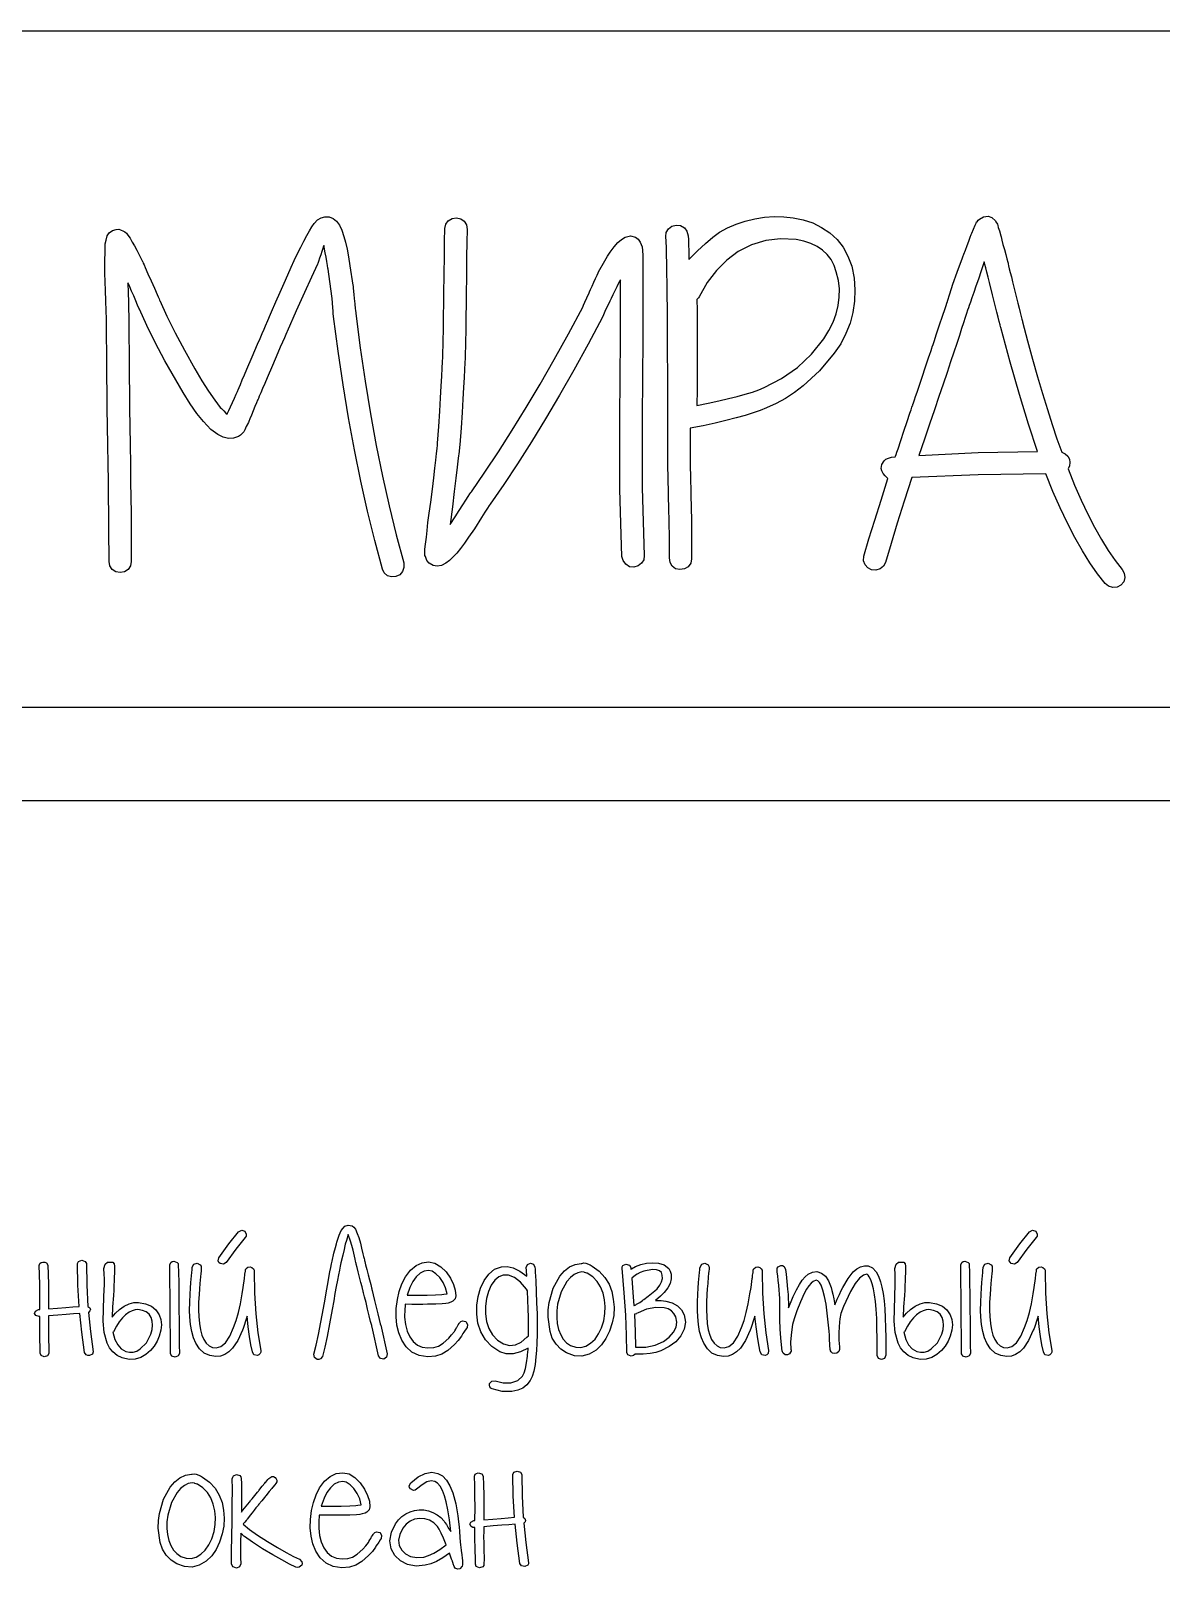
# Model space of a CAD drawing. Header units: millimetres. Extents: x 299 to 601, y 84 to 516.
# Drawn here: x 452.46 to 478.31, y 480.4 to 515.58 of the extents above; entities that cross this region are included whole.
import ezdxf

# ---------------------------------------------------------------- set-up
doc = ezdxf.new("R2010")
doc.units = ezdxf.units.MM
doc.layers.get('0').update_dxf_attribs({"linetype": 'CONTINUOUS', "true_color": 0xffffff})

msp = doc.modelspace()

# ---------------------------------------------------------------- linework, layer by layer
at = {"linetype": 'CONTINUOUS', "true_color": 0xffffff}
for points in [[(404.32, 515.577), (494.065, 515.577)], [(454.247, 503.445), (454.247, 503.68), (454.245, 503.942), (454.242, 504.235), (454.24, 504.552), (454.237, 504.9), (454.232, 505.272), (454.225, 505.675), (454.22, 506.105), (454.215, 506.535), (454.207, 506.937), (454.202, 507.312), (454.2, 507.66), (454.197, 507.977), (454.195, 508.27), (454.192, 508.532), (454.192, 508.767), (454.19, 508.85), (454.187, 508.987), (454.182, 509.175), (454.175, 509.402), (454.17, 509.637), (454.16, 509.84), (454.155, 510.032), (454.155, 510.205), (454.155, 510.355), (454.16, 510.482), (454.16, 510.492), (454.16, 510.517), (454.16, 510.592), (454.16, 510.667), (454.16, 510.692), (454.16, 510.702), (454.182, 510.792), (454.205, 510.887), (454.247, 510.957), (454.327, 511.01), (454.407, 511.035), (454.475, 511.037), (454.512, 511.025), (454.527, 511.017), (454.562, 511.002), (454.597, 510.987), (454.612, 510.98), (454.647, 510.95), (454.68, 510.902), (454.727, 510.837), (454.78, 510.747), (454.827, 510.662), (454.882, 510.56), (454.942, 510.44), (455.012, 510.305), (455.017, 510.295), (455.03, 510.267), (455.05, 510.222), (455.075, 510.165), (455.137, 510.022), (455.21, 509.857), (455.285, 509.692), (455.347, 509.55), (455.372, 509.492), (455.392, 509.447), (455.405, 509.42), (455.41, 509.41), (455.572, 509.05), (455.76, 508.67), (455.97, 508.27), (456.207, 507.847), (456.372, 507.572), (456.525, 507.335), (456.665, 507.13), (456.792, 506.962), (456.817, 506.937), (456.87, 506.885), (456.922, 506.832), (456.947, 506.807), (456.957, 506.83), (456.985, 506.892), (457.025, 506.98), (457.07, 507.08), (457.115, 507.177), (457.155, 507.265), (457.182, 507.327), (457.192, 507.35), (457.2, 507.367), (457.22, 507.417), (457.252, 507.492), (457.295, 507.592), (457.345, 507.71), (457.402, 507.84), (457.522, 508.125), (457.645, 508.41), (457.702, 508.54), (457.752, 508.657), (457.795, 508.757), (457.827, 508.832), (457.847, 508.882), (457.855, 508.9), (457.962, 509.15), (458.065, 509.382), (458.16, 509.602), (458.25, 509.807), (458.335, 509.995), (458.412, 510.17), (458.485, 510.327), (458.552, 510.47), (458.632, 510.627), (458.705, 510.77), (458.77, 510.895), (458.83, 511.002), (458.885, 511.092), (458.94, 511.167), (459.017, 511.257), (459.097, 511.3), (459.182, 511.322), (459.282, 511.32), (459.37, 511.287), (459.447, 511.225), (459.515, 511.135), (459.572, 511.017), (459.615, 510.87), (459.652, 510.74), (459.69, 510.587), (459.725, 510.407), (459.757, 510.205), (459.825, 509.762), (459.827, 509.742), (459.832, 509.692), (459.84, 509.622), (459.847, 509.542), (459.855, 509.46), (459.862, 509.39), (459.867, 509.34), (459.87, 509.32), (459.88, 509.237), (459.885, 509.175), (459.89, 509.132), (459.89, 509.11), (459.992, 508.325), (460.105, 507.562), (460.227, 506.82), (460.36, 506.097), (460.5, 505.395), (460.652, 504.712), (460.815, 504.052), (460.987, 503.412), (460.992, 503.305), (460.96, 503.212), (460.897, 503.14), (460.81, 503.095), (460.71, 503.087), (460.615, 503.117), (460.54, 503.18), (460.5, 503.267), (460.325, 503.92), (460.16, 504.592), (460.005, 505.282), (459.86, 505.995), (459.725, 506.727), (459.602, 507.48), (459.487, 508.25), (459.382, 509.042), (459.382, 509.06), (459.377, 509.1), (459.372, 509.162), (459.365, 509.247), (459.347, 509.452), (459.322, 509.675), (459.26, 510.127), (459.255, 510.15), (459.245, 510.212), (459.227, 510.3), (459.21, 510.4), (459.192, 510.497), (459.175, 510.585), (459.165, 510.647), (459.16, 510.67), (459.155, 510.652), (459.137, 510.602), (459.115, 510.532), (459.09, 510.455), (459.062, 510.375), (459.04, 510.305), (459.022, 510.255), (459.017, 510.237), (458.877, 509.942), (458.715, 509.59), (458.53, 509.175), (458.32, 508.7), (458.312, 508.682), (458.292, 508.632), (458.257, 508.557), (458.215, 508.457), (458.165, 508.34), (458.11, 508.21), (457.987, 507.925), (457.865, 507.642), (457.81, 507.512), (457.76, 507.395), (457.717, 507.295), (457.682, 507.22), (457.662, 507.17), (457.655, 507.152), (457.645, 507.13), (457.62, 507.07), (457.585, 506.985), (457.545, 506.887), (457.505, 506.787), (457.47, 506.702), (457.445, 506.642), (457.435, 506.62), (457.387, 506.53), (457.357, 506.455), (457.33, 506.41), (457.302, 506.377), (457.257, 506.33), (457.212, 506.3), (457.095, 506.26), (456.977, 506.255), (456.857, 506.282), (456.737, 506.342), (456.577, 506.462), (456.405, 506.642), (456.257, 506.825), (456.105, 507.045), (455.942, 507.302), (455.775, 507.595), (455.522, 508.032), (455.302, 508.447), (455.11, 508.84), (454.945, 509.21), (454.932, 509.235), (454.902, 509.305), (454.86, 509.402), (454.812, 509.515), (454.765, 509.625), (454.722, 509.722), (454.692, 509.792), (454.68, 509.817), (454.685, 509.585), (454.69, 509.382), (454.692, 509.207), (454.697, 509.062), (454.7, 508.945), (454.7, 508.857), (454.702, 508.797), (454.702, 508.767), (454.702, 508.532), (454.705, 508.27), (454.705, 507.977), (454.71, 507.66), (454.712, 507.312), (454.717, 506.937), (454.722, 506.535), (454.73, 506.105), (454.735, 505.675), (454.742, 505.272), (454.747, 504.9), (454.75, 504.552), (454.752, 504.235), (454.755, 503.942), (454.757, 503.68), (454.757, 503.445), (454.74, 503.342), (454.685, 503.262), (454.602, 503.207), (454.502, 503.19), (454.4, 503.207), (454.32, 503.262), (454.265, 503.342), (454.247, 503.445), (454.247, 503.445), (454.247, 503.445)], [(466.485, 503.577), (466.475, 503.482), (466.425, 503.4), (466.345, 503.34), (466.247, 503.312), (466.15, 503.322), (466.065, 503.377), (466.005, 503.462), (465.977, 503.555), (465.95, 504.31), (465.932, 505.092), (465.927, 505.512), (465.927, 505.977), (465.927, 506.487), (465.932, 507.04), (465.935, 507.315), (465.937, 507.567), (465.94, 507.797), (465.94, 508.002), (465.942, 508.185), (465.942, 508.345), (465.942, 508.48), (465.942, 508.59), (465.942, 508.605), (465.942, 508.645), (465.942, 508.71), (465.942, 508.792), (465.942, 508.89), (465.942, 509), (465.942, 509.237), (465.942, 509.475), (465.942, 509.585), (465.942, 509.682), (465.942, 509.765), (465.942, 509.83), (465.942, 509.87), (465.942, 509.885), (465.932, 509.862), (465.902, 509.805), (465.862, 509.722), (465.817, 509.63), (465.77, 509.537), (465.73, 509.455), (465.7, 509.397), (465.69, 509.375), (465.635, 509.255), (465.59, 509.157), (465.557, 509.082), (465.535, 509.032), (465.205, 508.412), (464.877, 507.817), (464.55, 507.247), (464.23, 506.7), (463.91, 506.177), (463.592, 505.677), (463.277, 505.202), (462.967, 504.75), (462.942, 504.722), (462.9, 504.662), (462.84, 504.57), (462.762, 504.445), (462.602, 504.192), (462.47, 503.997), (462.375, 503.857), (462.285, 503.737), (462.202, 503.635), (462.127, 503.555), (462.037, 503.462), (461.95, 503.4), (461.852, 503.35), (461.755, 503.335), (461.662, 503.35), (461.572, 503.4), (461.512, 503.467), (461.485, 503.555), (461.472, 503.577), (461.472, 503.585), (461.472, 503.605), (461.472, 503.625), (461.472, 503.632), (461.472, 503.645), (461.472, 503.677), (461.472, 503.707), (461.472, 503.72), (461.487, 503.84), (461.507, 503.997), (461.522, 504.147), (461.542, 504.33), (461.572, 504.545), (461.607, 504.795), (461.642, 505.092), (461.675, 505.352), (461.702, 505.575), (461.722, 505.762), (461.74, 505.912), (461.752, 506.027), (461.76, 506.105), (461.762, 506.145), (461.787, 506.532), (461.81, 506.877), (461.83, 507.185), (461.847, 507.45), (461.86, 507.677), (461.87, 507.862), (461.877, 508.01), (461.882, 508.115), (461.885, 508.237), (461.887, 508.375), (461.89, 508.53), (461.895, 508.7), (461.897, 508.887), (461.9, 509.092), (461.902, 509.315), (461.905, 509.552), (461.91, 510.015), (461.917, 510.422), (461.922, 510.767), (461.927, 511.057), (461.947, 511.157), (462.005, 511.235), (462.092, 511.285), (462.192, 511.3), (462.292, 511.28), (462.37, 511.222), (462.42, 511.137), (462.437, 511.035), (462.43, 510.745), (462.425, 510.4), (462.42, 509.992), (462.415, 509.53), (462.412, 509.292), (462.41, 509.072), (462.407, 508.867), (462.405, 508.68), (462.4, 508.507), (462.397, 508.352), (462.395, 508.215), (462.392, 508.092), (462.387, 507.982), (462.38, 507.835), (462.37, 507.647), (462.357, 507.42), (462.34, 507.152), (462.32, 506.845), (462.297, 506.497), (462.27, 506.11), (462.265, 506.057), (462.252, 505.955), (462.235, 505.802), (462.21, 505.6), (462.18, 505.347), (462.142, 505.042), (462.1, 504.69), (462.05, 504.285), (462.16, 504.46), (462.257, 504.61), (462.34, 504.737), (462.407, 504.845), (462.462, 504.927), (462.5, 504.987), (462.525, 505.022), (462.535, 505.037), (462.845, 505.482), (463.155, 505.952), (463.47, 506.445), (463.785, 506.96), (464.105, 507.5), (464.427, 508.062), (464.752, 508.647), (465.08, 509.255), (465.102, 509.305), (465.132, 509.375), (465.175, 509.47), (465.225, 509.585), (465.235, 509.605), (465.26, 509.66), (465.295, 509.735), (465.335, 509.825), (465.375, 509.912), (465.41, 509.987), (465.435, 510.042), (465.445, 510.062), (465.585, 510.32), (465.65, 510.425), (465.712, 510.515), (465.8, 510.637), (465.885, 510.735), (465.97, 510.807), (466.055, 510.857), (466.172, 510.885), (466.287, 510.857), (466.352, 510.815), (466.397, 510.747), (466.442, 510.637), (466.445, 510.555), (466.452, 510.437), (466.452, 510.43), (466.452, 510.407), (466.452, 510.325), (466.452, 510.21), (466.452, 510.077), (466.452, 509.945), (466.452, 509.83), (466.452, 509.747), (466.452, 509.725), (466.452, 509.717), (466.452, 509.705), (466.452, 509.67), (466.452, 509.612), (466.452, 509.542), (466.452, 509.36), (466.452, 509.152), (466.452, 508.947), (466.452, 508.765), (466.452, 508.695), (466.452, 508.637), (466.452, 508.602), (466.452, 508.59), (466.452, 508.477), (466.452, 508.34), (466.452, 508.182), (466.45, 508), (466.45, 507.795), (466.447, 507.567), (466.445, 507.32), (466.442, 507.047), (466.437, 506.502), (466.437, 506), (466.437, 505.542), (466.442, 505.127), (466.485, 503.577), (466.485, 503.577), (466.485, 503.577)], [(467.537, 506.487), (467.537, 506.462), (467.537, 506.395), (467.537, 506.302), (467.537, 506.195), (467.537, 506.085), (467.537, 505.992), (467.537, 505.925), (467.537, 505.9), (467.537, 505.807), (467.54, 505.697), (467.54, 505.572), (467.542, 505.432), (467.547, 505.277), (467.55, 505.107), (467.555, 504.92), (467.56, 504.717), (467.57, 504.337), (467.572, 504.007), (467.572, 503.73), (467.57, 503.5), (467.55, 503.4), (467.492, 503.322), (467.407, 503.272), (467.305, 503.257), (467.205, 503.277), (467.127, 503.335), (467.077, 503.42), (467.062, 503.522), (467.065, 503.737), (467.065, 504.005), (467.06, 504.322), (467.05, 504.695), (467.045, 504.9), (467.04, 505.09), (467.037, 505.262), (467.032, 505.422), (467.03, 505.565), (467.03, 505.692), (467.027, 505.805), (467.027, 505.9), (467.027, 506.407), (467.027, 506.89), (467.025, 507.347), (467.025, 507.775), (467.022, 508.177), (467.022, 508.555), (467.02, 508.905), (467.017, 509.227), (467.012, 509.525), (467.01, 509.797), (467.007, 510.042), (467.002, 510.26), (467, 510.452), (466.995, 510.617), (466.99, 510.757), (466.985, 510.87), (466.992, 510.962), (467.04, 511.047), (467.117, 511.107), (467.217, 511.135), (467.32, 511.125), (467.405, 511.075), (467.465, 510.992), (467.492, 510.892), (467.497, 510.807), (467.502, 510.69), (467.505, 510.537), (467.505, 510.35), (467.707, 510.545), (467.892, 510.715), (468.06, 510.855), (468.212, 510.97), (468.395, 511.072), (468.59, 511.157), (468.795, 511.227), (469.015, 511.28), (469.237, 511.312), (469.46, 511.327), (469.677, 511.325), (469.895, 511.3), (470.125, 511.255), (470.342, 511.182), (470.542, 511.082), (470.73, 510.957), (470.897, 510.805), (471.035, 510.63), (471.147, 510.425), (471.232, 510.195), (471.285, 509.92), (471.307, 509.652), (471.297, 509.392), (471.26, 509.137), (471.195, 508.89), (471.1, 508.652), (470.98, 508.422), (470.835, 508.202), (470.495, 507.8), (470.12, 507.455), (469.922, 507.305), (469.715, 507.172), (469.502, 507.055), (469.285, 506.952), (469.142, 506.897), (468.98, 506.84), (468.795, 506.782), (468.587, 506.725), (468.357, 506.667), (468.107, 506.607), (467.832, 506.547), (467.537, 506.487), (467.537, 506.487), (467.537, 506.487)], [(472.605, 505.36), (472.43, 504.822), (472.272, 504.32), (472.132, 503.855), (472.007, 503.422), (471.96, 503.335), (471.88, 503.272), (471.785, 503.242), (471.687, 503.25), (471.6, 503.295), (471.537, 503.367), (471.505, 503.46), (471.51, 503.565), (471.627, 503.962), (471.76, 504.39), (471.905, 504.847), (472.062, 505.337), (472, 505.397), (471.952, 505.455), (471.922, 505.512), (471.907, 505.57), (471.925, 505.662), (471.975, 505.745), (472.015, 505.78), (472.072, 505.807), (472.142, 505.825), (472.23, 505.835), (472.235, 505.847), (472.247, 505.885), (472.267, 505.945), (472.292, 506.02), (472.355, 506.21), (472.427, 506.425), (472.502, 506.642), (472.565, 506.832), (472.59, 506.907), (472.61, 506.967), (472.622, 507.005), (472.627, 507.017), (472.632, 507.032), (472.645, 507.072), (472.667, 507.135), (472.695, 507.217), (472.727, 507.315), (472.765, 507.425), (472.842, 507.66), (472.922, 507.895), (472.96, 508.005), (472.992, 508.102), (473.02, 508.185), (473.042, 508.247), (473.055, 508.287), (473.06, 508.302), (473.065, 508.315), (473.075, 508.35), (473.092, 508.402), (473.117, 508.472), (473.175, 508.65), (473.242, 508.85), (473.31, 509.05), (473.367, 509.227), (473.392, 509.297), (473.41, 509.35), (473.42, 509.385), (473.425, 509.397), (473.475, 509.562), (473.547, 509.782), (473.645, 510.055), (473.767, 510.382), (473.777, 510.407), (473.8, 510.47), (473.835, 510.562), (473.872, 510.665), (473.91, 510.767), (473.945, 510.86), (473.967, 510.922), (473.977, 510.947), (474.055, 511.135), (474.077, 511.18), (474.09, 511.205), (474.1, 511.212), (474.125, 511.247), (474.155, 511.267), (474.247, 511.325), (474.352, 511.335), (474.44, 511.305), (474.52, 511.235), (474.53, 511.212), (474.57, 511.152), (474.575, 511.125), (474.585, 511.08), (474.61, 511), (474.64, 510.892), (474.647, 510.865), (474.665, 510.792), (474.692, 510.692), (474.725, 510.577), (474.755, 510.46), (474.782, 510.36), (474.8, 510.287), (474.807, 510.26), (474.81, 510.245), (474.822, 510.202), (474.837, 510.137), (474.86, 510.05), (474.885, 509.95), (474.912, 509.837), (474.972, 509.59), (475.035, 509.345), (475.062, 509.232), (475.087, 509.132), (475.11, 509.045), (475.125, 508.98), (475.135, 508.937), (475.14, 508.922), (475.255, 508.485), (475.37, 508.065), (475.482, 507.662), (475.595, 507.282), (475.707, 506.92), (475.817, 506.575), (475.927, 506.25), (476.035, 505.945), (476.117, 505.902), (476.175, 505.847), (476.21, 505.78), (476.222, 505.702), (476.212, 505.632), (476.18, 505.557), (476.33, 505.19), (476.48, 504.845), (476.632, 504.522), (476.787, 504.225), (476.942, 503.947), (477.1, 503.695), (477.257, 503.465), (477.417, 503.257), (477.467, 503.172), (477.48, 503.075), (477.455, 502.98), (477.39, 502.902), (477.302, 502.855), (477.202, 502.847), (477.107, 502.875), (477.032, 502.935), (476.855, 503.16), (476.682, 503.412), (476.507, 503.687), (476.337, 503.99), (476.167, 504.315), (476, 504.667), (475.835, 505.045), (475.67, 505.447), (474.122, 505.42), (472.605, 505.36), (472.605, 505.36), (472.605, 505.36)], [(467.692, 507.007), (467.95, 507.06), (468.19, 507.112), (468.412, 507.165), (468.612, 507.215), (468.795, 507.267), (468.96, 507.317), (469.105, 507.367), (469.23, 507.417), (469.63, 507.625), (469.99, 507.88), (470.312, 508.182), (470.592, 508.535), (470.71, 508.722), (470.805, 508.912), (470.875, 509.102), (470.925, 509.292), (470.947, 509.485), (470.95, 509.675), (470.927, 509.87), (470.88, 510.062), (470.83, 510.212), (470.76, 510.345), (470.672, 510.462), (470.567, 510.562), (470.442, 510.647), (470.3, 510.715), (470.14, 510.767), (469.96, 510.802), (469.607, 510.822), (469.267, 510.785), (468.942, 510.685), (468.632, 510.527), (468.375, 510.335), (468.14, 510.097), (467.93, 509.82), (467.747, 509.497), (467.727, 509.47), (467.692, 509.43), (467.695, 509.187), (467.697, 508.93), (467.697, 508.652), (467.697, 508.36), (467.697, 508.047), (467.697, 507.717), (467.695, 507.372), (467.692, 507.007), (467.692, 507.007), (467.692, 507.007)], [(472.77, 505.867), (474.125, 505.93), (475.482, 505.957), (475.277, 506.582), (475.067, 507.262), (474.855, 507.997), (474.64, 508.79), (474.635, 508.807), (474.625, 508.855), (474.605, 508.93), (474.582, 509.025), (474.552, 509.14), (474.522, 509.265), (474.452, 509.542), (474.382, 509.82), (474.352, 509.945), (474.322, 510.06), (474.3, 510.155), (474.28, 510.23), (474.27, 510.277), (474.265, 510.295), (474.192, 510.087), (474.13, 509.9), (474.072, 509.735), (474.025, 509.592), (473.982, 509.472), (473.947, 509.375), (473.92, 509.297), (473.9, 509.242), (473.882, 509.19), (473.86, 509.115), (473.83, 509.02), (473.792, 508.902), (473.747, 508.767), (473.695, 508.607), (473.635, 508.427), (473.567, 508.227), (473.492, 508.007), (473.412, 507.765), (473.322, 507.5), (473.227, 507.215), (473.125, 506.91), (473.012, 506.585), (472.895, 506.235), (472.77, 505.867), (472.77, 505.867), (472.77, 505.867)], [(404.32, 500.107), (494.065, 500.107)], [(482.415, 497.972), (476.737, 497.972), (471.135, 497.972), (465.595, 497.972), (460.102, 497.972), (449.192, 497.972), (438.282, 497.972), (432.79, 497.972), (427.25, 497.972), (421.647, 497.972), (415.97, 497.972), (410.2, 497.972)], [(456.762, 487.517), (456.99, 487.842), (457.21, 488.115), (457.282, 488.15), (457.352, 488.127), (457.387, 488.057), (457.382, 488.017), (457.36, 487.982), (457.147, 487.72), (456.927, 487.41), (456.865, 487.37), (456.79, 487.385), (456.762, 487.412), (456.747, 487.447), (456.762, 487.517), (456.762, 487.517), (456.762, 487.517)], [(459.132, 485.262), (459.087, 485.207), (459.047, 485.195), (459.01, 485.195), (458.95, 485.24), (458.935, 485.315), (458.982, 485.52), (459.035, 485.765), (459.09, 486.047), (459.15, 486.37), (459.187, 486.575), (459.22, 486.76), (459.25, 486.925), (459.277, 487.07), (459.3, 487.195), (459.322, 487.3), (459.337, 487.382), (459.352, 487.445), (459.392, 487.625), (459.425, 487.757), (459.447, 487.842), (459.46, 487.88), (459.51, 488.035), (459.56, 488.142), (459.6, 488.2), (459.642, 488.24), (459.72, 488.267), (459.805, 488.25), (459.847, 488.22), (459.882, 488.172), (459.925, 488.077), (459.96, 487.98), (460, 487.85), (460.025, 487.737), (460.055, 487.607), (460.07, 487.545), (460.08, 487.502), (460.087, 487.472), (460.09, 487.462), (460.092, 487.455), (460.097, 487.435), (460.115, 487.36), (460.142, 487.255), (460.172, 487.132), (460.205, 487.012), (460.232, 486.907), (460.25, 486.832), (460.255, 486.812), (460.257, 486.805), (460.26, 486.795), (460.265, 486.77), (460.29, 486.675), (460.322, 486.542), (460.357, 486.39), (460.395, 486.24), (460.427, 486.107), (460.452, 486.012), (460.457, 485.987), (460.46, 485.977), (460.61, 485.32), (460.595, 485.245), (460.53, 485.202), (460.455, 485.215), (460.412, 485.275), (460.262, 485.935), (460.26, 485.945), (460.255, 485.97), (460.23, 486.062), (460.197, 486.192), (460.16, 486.342), (460.125, 486.495), (460.092, 486.625), (460.067, 486.717), (460.062, 486.742), (460.06, 486.752), (460.057, 486.76), (460.052, 486.78), (460.035, 486.855), (460.007, 486.957), (459.977, 487.077), (459.947, 487.197), (459.92, 487.3), (459.902, 487.375), (459.897, 487.395), (459.895, 487.402), (459.892, 487.412), (459.887, 487.442), (459.877, 487.49), (459.862, 487.555), (459.832, 487.69), (459.8, 487.802), (459.77, 487.902), (459.715, 488.055), (459.675, 487.912), (459.65, 487.827), (459.64, 487.792), (459.622, 487.71), (459.592, 487.58), (459.552, 487.402), (459.535, 487.327), (459.517, 487.237), (459.495, 487.13), (459.47, 487.005), (459.445, 486.865), (459.415, 486.705), (459.385, 486.532), (459.35, 486.34), (459.29, 486.01), (459.235, 485.722), (459.182, 485.472), (459.132, 485.262), (459.132, 485.262), (459.132, 485.262)], [(474.852, 487.517), (475.08, 487.842), (475.3, 488.115), (475.37, 488.15), (475.442, 488.127), (475.477, 488.057), (475.472, 488.017), (475.45, 487.982), (475.237, 487.72), (475.017, 487.41), (474.952, 487.37), (474.877, 487.385), (474.837, 487.447), (474.852, 487.517), (474.852, 487.517), (474.852, 487.517)], [(452.847, 487.35), (452.857, 487.147), (452.862, 486.912), (452.865, 486.647), (452.865, 486.352), (453.072, 486.367), (453.257, 486.382), (453.422, 486.395), (453.565, 486.407), (453.537, 486.892), (453.527, 487.385), (453.552, 487.437), (453.627, 487.462), (453.702, 487.437), (453.73, 487.385), (453.737, 486.892), (453.762, 486.407), (453.805, 486.377), (453.82, 486.34), (453.81, 486.305), (453.777, 486.27), (453.825, 485.837), (453.887, 485.37), (453.872, 485.317), (453.802, 485.282), (453.76, 485.285), (453.725, 485.3), (453.69, 485.352), (453.627, 485.815), (453.577, 486.247), (453.437, 486.237), (453.27, 486.225), (453.08, 486.21), (452.865, 486.192), (452.862, 486.062), (452.86, 485.985), (452.86, 485.93), (452.862, 485.857), (452.862, 485.767), (452.865, 485.662), (452.87, 485.467), (452.87, 485.327), (452.84, 485.277), (452.762, 485.255), (452.692, 485.282), (452.67, 485.337), (452.67, 485.467), (452.667, 485.655), (452.665, 485.762), (452.662, 485.855), (452.662, 485.927), (452.662, 485.985), (452.662, 486.062), (452.662, 486.175), (452.652, 486.175), (452.575, 486.197), (452.545, 486.247), (452.565, 486.3), (452.635, 486.335), (452.65, 486.335), (452.662, 486.335), (452.665, 486.632), (452.662, 486.9), (452.657, 487.137), (452.65, 487.345), (452.667, 487.392), (452.695, 487.412), (452.737, 487.422), (452.78, 487.42), (452.815, 487.402), (452.847, 487.35), (452.847, 487.35), (452.847, 487.35)], [(454.375, 487.255), (454.375, 487.247), (454.372, 487.227), (454.37, 487.207), (454.37, 487.2), (454.362, 487.057), (454.362, 486.982), (454.36, 486.89), (454.355, 486.78), (454.347, 486.655), (454.33, 486.397), (454.317, 486.162), (454.395, 486.252), (454.487, 486.335), (454.597, 486.412), (454.707, 486.465), (454.815, 486.495), (454.92, 486.497), (455.08, 486.47), (455.215, 486.415), (455.317, 486.33), (455.395, 486.215), (455.432, 486.105), (455.445, 485.987), (455.432, 485.862), (455.397, 485.727), (455.347, 485.61), (455.282, 485.5), (455.195, 485.397), (455.092, 485.307), (454.977, 485.24), (454.845, 485.2), (454.705, 485.197), (454.55, 485.23), (454.435, 485.287), (454.337, 485.365), (454.26, 485.46), (454.205, 485.57), (454.137, 485.807), (454.117, 486.067), (454.122, 486.335), (454.132, 486.632), (454.142, 486.917), (454.142, 487.037), (454.137, 487.142), (454.132, 487.277), (454.157, 487.37), (454.21, 487.42), (454.292, 487.422), (454.337, 487.42), (454.362, 487.38), (454.37, 487.327), (454.375, 487.255), (454.375, 487.255), (454.375, 487.255)], [(455.832, 487.362), (455.837, 487.18), (455.84, 486.955), (455.845, 486.682), (455.847, 486.365), (455.85, 486.045), (455.852, 485.767), (455.855, 485.53), (455.86, 485.332), (455.832, 485.275), (455.76, 485.245), (455.685, 485.272), (455.657, 485.322), (455.655, 485.522), (455.652, 485.762), (455.647, 486.042), (455.645, 486.362), (455.642, 486.68), (455.64, 486.952), (455.637, 487.177), (455.635, 487.355), (455.66, 487.412), (455.692, 487.435), (455.732, 487.44), (455.805, 487.415), (455.827, 487.39), (455.832, 487.362), (455.832, 487.362), (455.832, 487.362)], [(456.357, 487.29), (456.355, 487.262), (456.352, 487.217), (456.347, 487.157), (456.34, 487.082), (456.325, 486.935), (456.315, 486.812), (456.307, 486.682), (456.297, 486.505), (456.295, 486.325), (456.302, 486.18), (456.315, 486.017), (456.34, 485.875), (456.372, 485.752), (456.415, 485.65), (456.47, 485.567), (456.537, 485.507), (456.612, 485.47), (456.697, 485.457), (456.807, 485.487), (456.912, 485.577), (457.012, 485.725), (457.097, 485.925), (457.155, 486.085), (457.207, 486.267), (457.252, 486.47), (457.292, 486.692), (457.315, 486.84), (457.345, 487.045), (457.347, 487.065), (457.352, 487.112), (457.357, 487.157), (457.36, 487.177), (457.365, 487.217), (457.367, 487.232), (457.37, 487.242), (457.372, 487.252), (457.375, 487.26), (457.387, 487.277), (457.425, 487.305), (457.472, 487.312), (457.517, 487.297), (457.55, 487.267), (457.567, 487.237), (457.567, 487.225), (457.567, 487.22), (457.567, 487.212), (457.577, 486.707), (457.605, 486.24), (457.652, 485.802), (457.717, 485.4), (457.72, 485.362), (457.705, 485.327), (457.677, 485.3), (457.64, 485.287), (457.562, 485.302), (457.525, 485.367), (457.492, 485.532), (457.462, 485.722), (457.432, 485.942), (457.405, 486.187), (457.367, 486.067), (457.337, 485.972), (457.312, 485.905), (457.297, 485.862), (457.19, 485.627), (457.072, 485.452), (456.985, 485.365), (456.892, 485.305), (456.795, 485.27), (456.69, 485.26), (456.55, 485.282), (456.425, 485.34), (456.32, 485.437), (456.232, 485.57), (456.18, 485.69), (456.14, 485.83), (456.112, 485.99), (456.095, 486.172), (456.087, 486.317), (456.092, 486.505), (456.1, 486.69), (456.11, 486.827), (456.12, 486.955), (456.132, 487.107), (456.14, 487.182), (456.145, 487.24), (456.15, 487.282), (456.152, 487.307), (456.187, 487.375), (456.262, 487.397), (456.332, 487.36), (456.352, 487.327), (456.357, 487.29), (456.357, 487.29), (456.357, 487.29)], [(461.022, 486.455), (461.02, 486.437), (461.017, 486.4), (461.012, 486.36), (461.01, 486.342), (461.007, 486.16), (461.025, 485.995), (461.065, 485.845), (461.125, 485.712), (461.202, 485.602), (461.3, 485.522), (461.412, 485.475), (461.542, 485.457), (461.672, 485.465), (461.78, 485.5), (461.887, 485.57), (462.017, 485.68), (462.082, 485.755), (462.145, 485.835), (462.155, 485.852), (462.177, 485.89), (462.197, 485.925), (462.207, 485.942), (462.215, 485.957), (462.235, 485.987), (462.255, 486.017), (462.262, 486.032), (462.292, 486.062), (462.33, 486.075), (462.405, 486.06), (462.445, 485.995), (462.435, 485.922), (462.415, 485.897), (462.377, 485.84), (462.365, 485.822), (462.342, 485.785), (462.317, 485.745), (462.305, 485.727), (462.235, 485.625), (462.145, 485.535), (461.995, 485.402), (461.857, 485.315), (461.712, 485.267), (461.535, 485.255), (461.34, 485.282), (461.172, 485.362), (461.04, 485.48), (460.942, 485.632), (460.875, 485.802), (460.832, 485.98), (460.812, 486.167), (460.817, 486.36), (460.842, 486.562), (460.885, 486.75), (460.947, 486.922), (461.027, 487.08), (461.142, 487.235), (461.27, 487.342), (461.407, 487.407), (461.557, 487.427), (461.702, 487.4), (461.835, 487.315), (461.955, 487.195), (462.055, 487.05), (462.127, 486.907), (462.167, 486.777), (462.18, 486.65), (462.16, 486.577), (462.112, 486.525), (462.067, 486.502), (462.005, 486.485), (461.947, 486.477), (461.87, 486.467), (461.722, 486.46), (461.527, 486.455), (461.425, 486.452), (461.305, 486.452), (461.172, 486.452), (461.022, 486.455), (461.022, 486.455), (461.022, 486.455)], [(463.987, 487.302), (463.99, 487.257), (463.992, 487.192), (463.997, 487.102), (464.005, 486.992), (464.027, 486.492), (464.037, 486.24), (464.04, 486), (464.037, 485.77), (464.032, 485.567), (464.025, 485.397), (464.012, 485.255), (463.99, 485.08), (463.96, 484.93), (463.922, 484.807), (463.875, 484.712), (463.802, 484.615), (463.71, 484.54), (463.597, 484.49), (463.462, 484.462), (463.242, 484.462), (463.01, 484.52), (462.977, 484.535), (462.955, 484.567), (462.945, 484.605), (462.95, 484.642), (463, 484.7), (463.08, 484.705), (463.262, 484.66), (463.437, 484.657), (463.6, 484.71), (463.707, 484.812), (463.742, 484.89), (463.772, 484.99), (463.797, 485.117), (463.815, 485.272), (463.815, 485.28), (463.817, 485.3), (463.825, 485.362), (463.83, 485.425), (463.832, 485.445), (463.832, 485.452), (463.657, 485.365), (463.492, 485.322), (463.332, 485.325), (463.182, 485.37), (463.002, 485.487), (462.855, 485.642), (462.747, 485.827), (462.685, 486.025), (462.66, 486.232), (462.66, 486.437), (462.687, 486.637), (462.74, 486.825), (462.825, 487.002), (462.932, 487.147), (463.065, 487.257), (463.222, 487.315), (463.35, 487.32), (463.49, 487.287), (463.64, 487.212), (463.802, 487.1), (463.792, 487.227), (463.79, 487.297), (463.817, 487.367), (463.885, 487.4), (463.952, 487.375), (463.987, 487.302), (463.987, 487.302), (463.987, 487.302)], [(465.252, 487.355), (465.295, 487.33), (465.457, 487.212), (465.587, 487.072), (465.682, 486.915), (465.745, 486.747), (465.78, 486.572), (465.797, 486.387), (465.79, 486.202), (465.752, 486.032), (465.692, 485.84), (465.61, 485.67), (465.51, 485.527), (465.385, 485.41), (465.227, 485.312), (465.062, 485.27), (464.89, 485.28), (464.71, 485.345), (464.58, 485.43), (464.47, 485.545), (464.385, 485.682), (464.335, 485.832), (464.287, 486.162), (464.29, 486.332), (464.315, 486.495), (464.405, 486.822), (464.555, 487.097), (464.665, 487.22), (464.782, 487.31), (464.91, 487.367), (465.045, 487.392), (465.052, 487.392), (465.06, 487.392), (465.107, 487.405), (465.152, 487.397), (465.252, 487.355), (465.252, 487.355), (465.252, 487.355)], [(466.742, 486.545), (466.877, 486.542), (466.982, 486.527), (467.13, 486.487), (467.247, 486.422), (467.337, 486.332), (467.4, 486.215), (467.43, 486.05), (467.402, 485.89), (467.325, 485.737), (467.21, 485.6), (467.06, 485.492), (466.87, 485.395), (466.755, 485.355), (466.62, 485.33), (466.462, 485.315), (466.285, 485.315), (466.277, 485.315), (466.242, 485.282), (466.19, 485.272), (466.115, 485.297), (466.092, 485.35), (466.085, 485.752), (466.065, 486.21), (466.03, 486.72), (465.98, 487.285), (465.982, 487.312), (466, 487.34), (466.07, 487.372), (466.147, 487.35), (466.182, 487.297), (466.182, 487.28), (466.182, 487.26), (466.195, 487.267), (466.29, 487.32), (466.41, 487.365), (466.542, 487.395), (466.672, 487.405), (466.81, 487.397), (466.94, 487.357), (467.047, 487.272), (467.082, 487.212), (467.102, 487.142), (467.105, 487.04), (467.08, 486.935), (467.025, 486.83), (466.94, 486.722), (466.86, 486.645), (466.742, 486.545), (466.742, 486.545), (466.742, 486.545)], [(466.385, 486.495), (466.445, 486.542), (466.46, 486.555), (466.475, 486.567), (466.575, 486.64), (466.657, 486.705), (466.727, 486.762), (466.78, 486.812), (466.845, 486.892), (466.885, 486.972), (466.905, 487.047), (466.9, 487.122), (466.88, 487.18), (466.835, 487.222), (466.767, 487.245), (466.677, 487.252), (466.48, 487.217), (466.392, 487.185), (466.325, 487.147), (466.29, 487.12), (466.202, 487.05), (466.23, 486.725), (466.25, 486.425), (466.26, 486.43), (466.272, 486.435), (466.282, 486.437), (466.295, 486.447), (466.307, 486.455), (466.327, 486.467), (466.36, 486.48), (466.372, 486.487), (466.385, 486.495), (466.385, 486.495), (466.385, 486.495)], [(467.972, 487.29), (467.97, 487.262), (467.965, 487.217), (467.96, 487.157), (467.952, 487.082), (467.94, 486.935), (467.93, 486.812), (467.92, 486.682), (467.912, 486.505), (467.91, 486.325), (467.917, 486.18), (467.93, 486.017), (467.952, 485.875), (467.985, 485.752), (468.027, 485.65), (468.085, 485.567), (468.152, 485.507), (468.227, 485.47), (468.312, 485.457), (468.422, 485.487), (468.527, 485.577), (468.625, 485.725), (468.712, 485.925), (468.77, 486.085), (468.82, 486.267), (468.865, 486.47), (468.905, 486.692), (468.93, 486.84), (468.957, 487.045), (468.96, 487.065), (468.967, 487.112), (468.972, 487.157), (468.975, 487.177), (468.98, 487.217), (468.98, 487.232), (468.982, 487.242), (468.985, 487.252), (468.987, 487.26), (469, 487.277), (469.04, 487.305), (469.087, 487.312), (469.132, 487.297), (469.165, 487.267), (469.182, 487.237), (469.182, 487.225), (469.182, 487.22), (469.182, 487.212), (469.192, 486.707), (469.22, 486.24), (469.267, 485.802), (469.332, 485.4), (469.32, 485.327), (469.292, 485.3), (469.255, 485.287), (469.177, 485.302), (469.137, 485.367), (469.105, 485.532), (469.075, 485.722), (469.045, 485.942), (469.017, 486.187), (468.98, 486.067), (468.95, 485.972), (468.927, 485.905), (468.91, 485.862), (468.802, 485.627), (468.687, 485.452), (468.6, 485.365), (468.507, 485.305), (468.407, 485.27), (468.302, 485.26), (468.162, 485.282), (468.037, 485.34), (467.932, 485.437), (467.847, 485.57), (467.795, 485.69), (467.755, 485.83), (467.727, 485.99), (467.71, 486.172), (467.702, 486.317), (467.705, 486.505), (467.715, 486.69), (467.722, 486.827), (467.732, 486.955), (467.747, 487.107), (467.755, 487.182), (467.76, 487.24), (467.762, 487.282), (467.765, 487.307), (467.802, 487.375), (467.875, 487.397), (467.947, 487.36), (467.967, 487.327), (467.972, 487.29), (467.972, 487.29), (467.972, 487.29)], [(469.722, 487.255), (469.732, 487.142), (469.75, 486.975), (469.767, 486.805), (469.78, 486.68), (469.782, 486.645), (469.782, 486.582), (469.785, 486.492), (469.785, 486.372), (469.845, 486.52), (469.897, 486.637), (469.937, 486.727), (469.97, 486.79), (470.035, 486.907), (470.1, 487.005), (470.167, 487.085), (470.235, 487.142), (470.337, 487.192), (470.437, 487.205), (470.54, 487.17), (470.635, 487.097), (470.702, 486.995), (470.76, 486.837), (470.777, 486.772), (470.797, 486.687), (470.822, 486.577), (470.85, 486.447), (470.902, 486.575), (470.952, 486.682), (470.995, 486.772), (471.032, 486.842), (471.15, 487.045), (471.267, 487.195), (471.352, 487.267), (471.437, 487.312), (471.522, 487.335), (471.607, 487.332), (471.707, 487.292), (471.792, 487.2), (471.847, 487.102), (471.892, 486.972), (471.925, 486.847), (471.95, 486.702), (471.972, 486.537), (471.987, 486.355), (472, 486.147), (472.007, 485.915), (472.01, 485.7), (472.01, 485.535), (472.01, 485.405), (472.012, 485.292), (471.982, 485.22), (471.915, 485.19), (471.845, 485.217), (471.815, 485.285), (471.812, 485.395), (471.812, 485.522), (471.812, 485.685), (471.81, 485.9), (471.805, 486.13), (471.792, 486.342), (471.775, 486.517), (471.755, 486.672), (471.73, 486.807), (471.702, 486.92), (471.667, 487.017), (471.63, 487.087), (471.605, 487.122), (471.6, 487.127), (471.592, 487.135), (471.582, 487.142), (471.5, 487.125), (471.41, 487.052), (471.31, 486.93), (471.202, 486.752), (471.045, 486.402), (470.987, 486.242), (470.957, 486.127), (470.95, 486.05), (470.942, 485.94), (470.94, 485.802), (470.937, 485.637), (470.937, 485.617), (470.942, 485.577), (470.942, 485.565), (470.947, 485.537), (470.95, 485.507), (470.95, 485.495), (470.952, 485.452), (470.95, 485.422), (470.937, 485.38), (470.892, 485.335), (470.83, 485.327), (470.795, 485.34), (470.765, 485.367), (470.747, 485.392), (470.745, 485.405), (470.74, 485.417), (470.74, 485.427), (470.74, 485.437), (470.74, 485.447), (470.735, 485.495), (470.73, 485.555), (470.725, 485.632), (470.725, 485.725), (470.722, 485.777), (470.72, 485.812), (470.717, 485.845), (470.645, 486.455), (470.61, 486.635), (470.572, 486.782), (470.532, 486.895), (470.495, 486.957), (470.455, 486.99), (470.42, 487.005), (470.352, 486.98), (470.302, 486.937), (470.25, 486.877), (470.197, 486.8), (470.145, 486.7), (470.06, 486.515), (469.98, 486.31), (469.917, 486.125), (469.882, 485.995), (469.855, 485.815), (469.835, 485.6), (469.835, 485.555), (469.84, 485.465), (469.842, 485.427), (469.845, 485.41), (469.845, 485.405), (469.845, 485.397), (469.845, 485.387), (469.835, 485.362), (469.81, 485.322), (469.767, 485.302), (469.712, 485.302), (469.667, 485.337), (469.66, 485.352), (469.65, 485.367), (469.647, 485.377), (469.645, 485.387), (469.625, 485.525), (469.61, 485.69), (469.597, 485.885), (469.592, 486.107), (469.59, 486.32), (469.587, 486.485), (469.585, 486.6), (469.582, 486.67), (469.57, 486.795), (469.555, 486.962), (469.552, 486.975), (469.55, 487.005), (469.54, 487.1), (469.53, 487.195), (469.527, 487.225), (469.525, 487.237), (469.53, 487.28), (469.55, 487.312), (469.615, 487.345), (469.652, 487.342), (469.687, 487.322), (469.722, 487.255), (469.722, 487.255), (469.722, 487.255)], [(472.465, 487.255), (472.465, 487.247), (472.462, 487.227), (472.46, 487.207), (472.46, 487.2), (472.452, 487.057), (472.452, 486.982), (472.45, 486.89), (472.445, 486.78), (472.437, 486.655), (472.42, 486.397), (472.407, 486.162), (472.485, 486.252), (472.577, 486.335), (472.687, 486.412), (472.797, 486.465), (472.905, 486.495), (473.01, 486.497), (473.17, 486.47), (473.305, 486.415), (473.407, 486.33), (473.485, 486.215), (473.522, 486.105), (473.535, 485.987), (473.522, 485.862), (473.487, 485.727), (473.437, 485.61), (473.372, 485.5), (473.285, 485.397), (473.182, 485.307), (473.065, 485.24), (472.935, 485.2), (472.795, 485.197), (472.64, 485.23), (472.525, 485.287), (472.427, 485.365), (472.35, 485.46), (472.295, 485.57), (472.227, 485.807), (472.207, 486.067), (472.212, 486.335), (472.222, 486.632), (472.23, 486.917), (472.23, 487.037), (472.227, 487.142), (472.222, 487.277), (472.247, 487.37), (472.3, 487.42), (472.382, 487.422), (472.427, 487.42), (472.452, 487.38), (472.46, 487.327), (472.465, 487.255), (472.465, 487.255), (472.465, 487.255)], [(473.922, 487.362), (473.927, 487.18), (473.93, 486.955), (473.935, 486.682), (473.937, 486.365), (473.94, 486.045), (473.942, 485.767), (473.945, 485.53), (473.95, 485.332), (473.922, 485.275), (473.85, 485.245), (473.775, 485.272), (473.755, 485.297), (473.747, 485.322), (473.745, 485.522), (473.742, 485.762), (473.737, 486.042), (473.735, 486.362), (473.732, 486.68), (473.73, 486.952), (473.727, 487.177), (473.725, 487.355), (473.752, 487.412), (473.782, 487.435), (473.822, 487.44), (473.895, 487.415), (473.917, 487.39), (473.922, 487.362), (473.922, 487.362), (473.922, 487.362)], [(474.447, 487.29), (474.445, 487.262), (474.442, 487.217), (474.437, 487.157), (474.43, 487.082), (474.415, 486.935), (474.405, 486.812), (474.397, 486.682), (474.387, 486.505), (474.385, 486.325), (474.392, 486.18), (474.405, 486.017), (474.43, 485.875), (474.462, 485.752), (474.505, 485.65), (474.56, 485.567), (474.627, 485.507), (474.702, 485.47), (474.787, 485.457), (474.897, 485.487), (475.002, 485.577), (475.102, 485.725), (475.187, 485.925), (475.245, 486.085), (475.297, 486.267), (475.342, 486.47), (475.382, 486.692), (475.405, 486.84), (475.435, 487.045), (475.437, 487.065), (475.442, 487.112), (475.447, 487.157), (475.45, 487.177), (475.455, 487.217), (475.457, 487.232), (475.46, 487.242), (475.462, 487.252), (475.462, 487.26), (475.477, 487.277), (475.515, 487.305), (475.562, 487.312), (475.607, 487.297), (475.64, 487.267), (475.657, 487.237), (475.657, 487.225), (475.657, 487.22), (475.657, 487.212), (475.667, 486.707), (475.695, 486.24), (475.742, 485.802), (475.807, 485.4), (475.81, 485.362), (475.795, 485.327), (475.767, 485.3), (475.73, 485.287), (475.652, 485.302), (475.615, 485.367), (475.582, 485.532), (475.552, 485.722), (475.522, 485.942), (475.495, 486.187), (475.457, 486.067), (475.425, 485.972), (475.402, 485.905), (475.385, 485.862), (475.277, 485.627), (475.162, 485.452), (475.075, 485.365), (474.982, 485.305), (474.885, 485.27), (474.78, 485.26), (474.64, 485.282), (474.515, 485.34), (474.41, 485.437), (474.322, 485.57), (474.27, 485.69), (474.23, 485.83), (474.202, 485.99), (474.185, 486.172), (474.177, 486.317), (474.182, 486.505), (474.19, 486.69), (474.197, 486.827), (474.21, 486.955), (474.222, 487.107), (474.23, 487.182), (474.235, 487.24), (474.24, 487.282), (474.242, 487.307), (474.277, 487.375), (474.352, 487.397), (474.422, 487.36), (474.442, 487.327), (474.447, 487.29), (474.447, 487.29), (474.447, 487.29)], [(461.857, 486.68), (461.902, 486.685), (461.982, 486.692), (461.942, 486.832), (461.887, 486.955), (461.81, 487.067), (461.725, 487.155), (461.637, 487.212), (461.557, 487.23), (461.457, 487.215), (461.362, 487.167), (461.275, 487.087), (461.195, 486.975), (461.13, 486.842), (461.062, 486.665), (461.32, 486.662), (461.522, 486.665), (461.715, 486.672), (461.857, 486.68), (461.857, 486.68), (461.857, 486.68)], [(463.797, 486.805), (463.655, 486.962), (463.52, 487.07), (463.387, 487.122), (463.26, 487.122), (463.162, 487.082), (463.07, 487.005), (462.99, 486.892), (462.925, 486.752), (462.877, 486.587), (462.855, 486.412), (462.855, 486.235), (462.882, 486.065), (462.935, 485.905), (463.017, 485.76), (463.13, 485.637), (463.27, 485.552), (463.407, 485.512), (463.542, 485.525), (463.672, 485.59), (463.802, 485.707), (463.842, 485.737), (463.842, 485.747), (463.842, 485.777), (463.842, 485.867), (463.842, 485.955), (463.842, 485.985), (463.842, 485.995), (463.837, 486.165), (463.832, 486.35), (463.825, 486.55), (463.815, 486.765), (463.797, 486.805), (463.797, 486.805), (463.797, 486.805)], [(465.185, 487.165), (465.175, 487.167), (465.15, 487.177), (465.125, 487.185), (465.115, 487.187), (465.062, 487.195), (464.97, 487.177), (464.882, 487.137), (464.8, 487.07), (464.72, 486.975), (464.587, 486.742), (464.505, 486.46), (464.487, 486.305), (464.485, 486.155), (464.5, 486.015), (464.53, 485.88), (464.577, 485.76), (464.637, 485.66), (464.712, 485.577), (464.8, 485.517), (464.922, 485.475), (465.04, 485.467), (465.152, 485.497), (465.262, 485.565), (465.362, 485.66), (465.445, 485.777), (465.512, 485.917), (465.562, 486.08), (465.59, 486.242), (465.597, 486.402), (465.582, 486.557), (465.547, 486.71), (465.49, 486.852), (465.41, 486.975), (465.31, 487.08), (465.185, 487.165), (465.185, 487.165), (465.185, 487.165)], [(454.335, 485.815), (454.38, 485.652), (454.445, 485.527), (454.527, 485.435), (454.632, 485.38), (454.715, 485.36), (454.797, 485.362), (454.88, 485.387), (454.962, 485.435), (455.105, 485.577), (455.205, 485.77), (455.235, 485.88), (455.245, 485.98), (455.237, 486.072), (455.21, 486.155), (455.162, 486.227), (455.095, 486.282), (455.01, 486.317), (454.907, 486.335), (454.842, 486.33), (454.775, 486.31), (454.705, 486.272), (454.627, 486.217), (454.552, 486.147), (454.482, 486.057), (454.415, 485.952), (454.35, 485.827), (454.342, 485.822), (454.335, 485.815), (454.335, 485.815), (454.335, 485.815)], [(466.265, 486.222), (466.282, 485.835), (466.29, 485.475), (466.297, 485.475), (466.302, 485.475), (466.522, 485.472), (466.74, 485.522), (466.927, 485.607), (467.055, 485.702), (467.155, 485.815), (467.215, 485.932), (467.232, 486.05), (467.207, 486.172), (467.167, 486.247), (467.11, 486.307), (467.037, 486.35), (466.945, 486.377), (466.752, 486.385), (466.542, 486.347), (466.345, 486.262), (466.312, 486.242), (466.315, 486.24), (466.262, 486.227), (466.265, 486.222), (466.265, 486.222), (466.265, 486.222)], [(472.425, 485.815), (472.47, 485.652), (472.535, 485.527), (472.617, 485.435), (472.722, 485.38), (472.805, 485.36), (472.887, 485.362), (472.97, 485.387), (473.052, 485.435), (473.195, 485.577), (473.295, 485.77), (473.325, 485.88), (473.335, 485.98), (473.327, 486.072), (473.3, 486.155), (473.252, 486.227), (473.185, 486.282), (473.1, 486.317), (472.997, 486.335), (472.932, 486.33), (472.865, 486.31), (472.795, 486.272), (472.717, 486.217), (472.642, 486.147), (472.572, 486.057), (472.505, 485.952), (472.44, 485.827), (472.432, 485.822), (472.425, 485.815), (472.425, 485.815), (472.425, 485.815)], [(456.34, 482.53), (456.382, 482.505), (456.542, 482.39), (456.672, 482.25), (456.77, 482.092), (456.832, 481.925), (456.867, 481.747), (456.882, 481.562), (456.875, 481.38), (456.837, 481.21), (456.777, 481.017), (456.697, 480.847), (456.595, 480.705), (456.472, 480.585), (456.312, 480.487), (456.147, 480.445), (455.975, 480.457), (455.797, 480.522), (455.665, 480.607), (455.555, 480.722), (455.472, 480.86), (455.42, 481.007), (455.372, 481.34), (455.375, 481.51), (455.4, 481.67), (455.492, 482), (455.642, 482.272), (455.752, 482.397), (455.87, 482.487), (455.997, 482.545), (456.132, 482.57), (456.14, 482.57), (456.145, 482.57), (456.192, 482.582), (456.24, 482.575), (456.34, 482.53), (456.34, 482.53), (456.34, 482.53)], [(456.27, 482.342), (456.26, 482.345), (456.237, 482.352), (456.212, 482.36), (456.202, 482.362), (456.15, 482.372), (456.057, 482.355), (455.97, 482.312), (455.885, 482.245), (455.805, 482.152), (455.675, 481.92), (455.59, 481.635), (455.572, 481.48), (455.57, 481.332), (455.585, 481.19), (455.617, 481.057), (455.662, 480.937), (455.722, 480.835), (455.797, 480.755), (455.887, 480.692), (456.01, 480.65), (456.127, 480.642), (456.24, 480.672), (456.347, 480.74), (456.447, 480.835), (456.53, 480.955), (456.597, 481.095), (456.65, 481.257), (456.677, 481.42), (456.682, 481.577), (456.667, 481.735), (456.632, 481.887), (456.575, 482.03), (456.497, 482.152), (456.395, 482.257), (456.27, 482.342), (456.27, 482.342), (456.27, 482.342)], [(457.277, 481.705), (457.287, 481.717), (457.31, 481.747), (457.385, 481.84), (457.46, 481.932), (457.482, 481.962), (457.492, 481.975), (457.5, 481.985), (457.52, 482.01), (457.582, 482.085), (457.645, 482.16), (457.665, 482.185), (457.672, 482.195), (457.68, 482.202), (457.697, 482.225), (457.752, 482.295), (457.807, 482.362), (457.825, 482.385), (457.832, 482.392), (457.877, 482.45), (457.9, 482.475), (457.967, 482.52), (458.007, 482.517), (458.045, 482.497), (458.072, 482.467), (458.085, 482.432), (458.082, 482.395), (458.06, 482.357), (458.04, 482.33), (457.992, 482.272), (457.985, 482.265), (457.967, 482.242), (457.912, 482.175), (457.857, 482.105), (457.84, 482.082), (457.832, 482.075), (457.825, 482.065), (457.802, 482.04), (457.74, 481.962), (457.677, 481.885), (457.655, 481.86), (457.647, 481.85), (457.637, 481.835), (457.607, 481.8), (457.567, 481.747), (457.522, 481.69), (457.477, 481.63), (457.437, 481.577), (457.407, 481.542), (457.397, 481.527), (457.385, 481.512), (457.355, 481.477), (457.325, 481.44), (457.312, 481.425), (457.462, 481.305), (457.645, 481.177), (457.87, 481.03), (458.097, 480.895), (458.295, 480.782), (458.465, 480.692), (458.607, 480.625), (458.657, 480.567), (458.665, 480.53), (458.655, 480.492), (458.595, 480.442), (458.557, 480.435), (458.517, 480.445), (458.372, 480.517), (458.2, 480.61), (457.995, 480.727), (457.76, 480.865), (457.525, 481.015), (457.342, 481.145), (457.33, 481.157), (457.302, 481.185), (457.272, 481.21), (457.26, 481.222), (457.257, 481.015), (457.257, 480.83), (457.257, 480.665), (457.26, 480.522), (457.23, 480.452), (457.16, 480.422), (457.085, 480.45), (457.062, 480.482), (457.052, 480.522), (457.052, 480.627), (457.052, 480.752), (457.052, 480.892), (457.055, 481.052), (457.057, 481.227), (457.06, 481.422), (457.062, 481.635), (457.067, 481.865), (457.07, 482.235), (457.067, 482.462), (457.075, 482.502), (457.095, 482.535), (457.165, 482.565), (457.24, 482.537), (457.265, 482.507), (457.272, 482.47), (457.275, 482.357), (457.277, 482.23), (457.277, 482.207), (457.277, 482.147), (457.277, 482.065), (457.277, 481.967), (457.277, 481.87), (457.277, 481.787), (457.277, 481.727), (457.277, 481.705), (457.277, 481.705), (457.277, 481.705)], [(459.057, 481.632), (459.055, 481.615), (459.052, 481.577), (459.047, 481.537), (459.045, 481.52), (459.042, 481.337), (459.062, 481.172), (459.1, 481.022), (459.16, 480.89), (459.237, 480.78), (459.335, 480.7), (459.447, 480.65), (459.58, 480.632), (459.71, 480.642), (459.815, 480.677), (459.922, 480.745), (460.052, 480.857), (460.12, 480.932), (460.182, 481.012), (460.192, 481.03), (460.212, 481.067), (460.232, 481.102), (460.242, 481.12), (460.25, 481.135), (460.27, 481.165), (460.29, 481.195), (460.297, 481.21), (460.327, 481.237), (460.365, 481.25), (460.44, 481.235), (460.467, 481.21), (460.48, 481.17), (460.47, 481.097), (460.452, 481.072), (460.415, 481.015), (460.402, 480.997), (460.377, 480.96), (460.352, 480.922), (460.34, 480.905), (460.27, 480.8), (460.182, 480.71), (460.03, 480.577), (459.892, 480.49), (459.747, 480.442), (459.57, 480.43), (459.375, 480.46), (459.21, 480.537), (459.077, 480.657), (458.98, 480.807), (458.91, 480.977), (458.867, 481.155), (458.847, 481.342), (458.852, 481.537), (458.877, 481.737), (458.92, 481.925), (458.982, 482.097), (459.062, 482.255), (459.177, 482.41), (459.305, 482.52), (459.442, 482.585), (459.592, 482.605), (459.737, 482.577), (459.872, 482.492), (459.99, 482.37), (460.092, 482.225), (460.162, 482.085), (460.202, 481.955), (460.215, 481.825), (460.195, 481.752), (460.147, 481.7), (460.102, 481.677), (460.04, 481.662), (459.982, 481.652), (459.907, 481.645), (459.757, 481.637), (459.562, 481.632), (459.46, 481.63), (459.34, 481.63), (459.207, 481.63), (459.057, 481.632), (459.057, 481.632), (459.057, 481.632)], [(459.892, 481.855), (459.937, 481.86), (460.017, 481.867), (459.98, 482.007), (459.922, 482.13), (459.845, 482.242), (459.76, 482.33), (459.672, 482.387), (459.592, 482.405), (459.492, 482.39), (459.4, 482.342), (459.312, 482.262), (459.23, 482.152), (459.165, 482.02), (459.097, 481.842), (459.355, 481.84), (459.557, 481.842), (459.752, 481.847), (459.892, 481.855), (459.892, 481.855), (459.892, 481.855)], [(461.15, 482.372), (461.32, 482.507), (461.48, 482.587), (461.63, 482.615), (461.77, 482.59), (461.872, 482.53), (461.965, 482.437), (462.042, 482.307), (462.11, 482.142), (462.175, 481.895), (462.222, 481.617), (462.24, 481.482), (462.252, 481.37), (462.262, 481.257), (462.272, 481.127), (462.28, 481.02), (462.285, 480.965), (462.287, 480.947), (462.292, 480.902), (462.302, 480.827), (462.315, 480.727), (462.322, 480.65), (462.33, 480.595), (462.335, 480.532), (462.332, 480.495), (462.325, 480.465), (462.272, 480.41), (462.215, 480.397), (462.16, 480.422), (462.137, 480.457), (462.117, 480.522), (462.115, 480.532), (462.11, 480.552), (462.102, 480.572), (462.1, 480.582), (462.082, 480.625), (462.075, 480.647), (462.06, 480.695), (462.045, 480.74), (462.037, 480.762), (461.882, 480.657), (461.74, 480.575), (461.605, 480.52), (461.48, 480.487), (461.27, 480.47), (461.077, 480.505), (460.91, 480.587), (460.785, 480.71), (460.697, 480.865), (460.67, 481.05), (460.705, 481.247), (460.797, 481.437), (460.867, 481.53), (460.947, 481.605), (461.037, 481.667), (461.135, 481.712), (461.237, 481.742), (461.34, 481.757), (461.445, 481.752), (461.552, 481.732), (461.655, 481.697), (461.75, 481.645), (461.835, 481.577), (461.912, 481.495), (461.93, 481.467), (461.962, 481.417), (462.007, 481.347), (462.067, 481.257), (462.032, 481.527), (461.997, 481.752), (461.96, 481.935), (461.92, 482.075), (461.872, 482.197), (461.82, 482.295), (461.762, 482.365), (461.7, 482.405), (461.615, 482.42), (461.517, 482.395), (461.405, 482.33), (461.28, 482.225), (461.247, 482.205), (461.21, 482.2), (461.14, 482.235), (461.12, 482.267), (461.115, 482.302), (461.15, 482.372), (461.15, 482.372), (461.15, 482.372)], [(462.802, 482.527), (462.812, 482.325), (462.817, 482.09), (462.82, 481.825), (462.82, 481.527), (463.027, 481.545), (463.212, 481.56), (463.377, 481.572), (463.52, 481.585), (463.492, 482.067), (463.482, 482.56), (463.507, 482.615), (463.582, 482.637), (463.657, 482.615), (463.685, 482.56), (463.692, 482.07), (463.717, 481.585), (463.76, 481.555), (463.775, 481.515), (463.765, 481.482), (463.732, 481.447), (463.78, 481.012), (463.842, 480.547), (463.842, 480.52), (463.825, 480.492), (463.757, 480.46), (463.68, 480.475), (463.645, 480.53), (463.582, 480.992), (463.535, 481.425), (463.392, 481.415), (463.227, 481.402), (463.035, 481.387), (462.82, 481.37), (462.817, 481.237), (462.815, 481.162), (462.815, 481.107), (462.817, 481.035), (462.817, 480.945), (462.82, 480.84), (462.825, 480.645), (462.822, 480.505), (462.817, 480.48), (462.795, 480.455), (462.717, 480.43), (462.647, 480.46), (462.625, 480.512), (462.625, 480.645), (462.622, 480.83), (462.62, 480.937), (462.617, 481.03), (462.617, 481.105), (462.617, 481.162), (462.617, 481.237), (462.617, 481.352), (462.607, 481.352), (462.565, 481.355), (462.53, 481.372), (462.5, 481.425), (462.52, 481.477), (462.592, 481.51), (462.605, 481.51), (462.617, 481.51), (462.62, 481.81), (462.617, 482.077), (462.612, 482.315), (462.605, 482.522), (462.622, 482.57), (462.65, 482.59), (462.692, 482.6), (462.77, 482.577), (462.802, 482.527), (462.802, 482.527), (462.802, 482.527)], [(461.96, 480.955), (461.897, 481.105), (461.842, 481.225), (461.795, 481.312), (461.757, 481.372), (461.672, 481.457), (461.58, 481.517), (461.472, 481.55), (461.355, 481.557), (461.237, 481.54), (461.135, 481.497), (461.045, 481.43), (460.97, 481.335), (460.895, 481.195), (460.865, 481.065), (460.88, 480.942), (460.94, 480.83), (461.027, 480.75), (461.145, 480.692), (461.287, 480.667), (461.447, 480.677), (461.555, 480.71), (461.675, 480.767), (461.81, 480.85), (461.96, 480.955), (461.96, 480.955), (461.96, 480.955)]]:
    msp.add_lwpolyline(points, dxfattribs=at)

doc.saveas('drawing.dxf')
